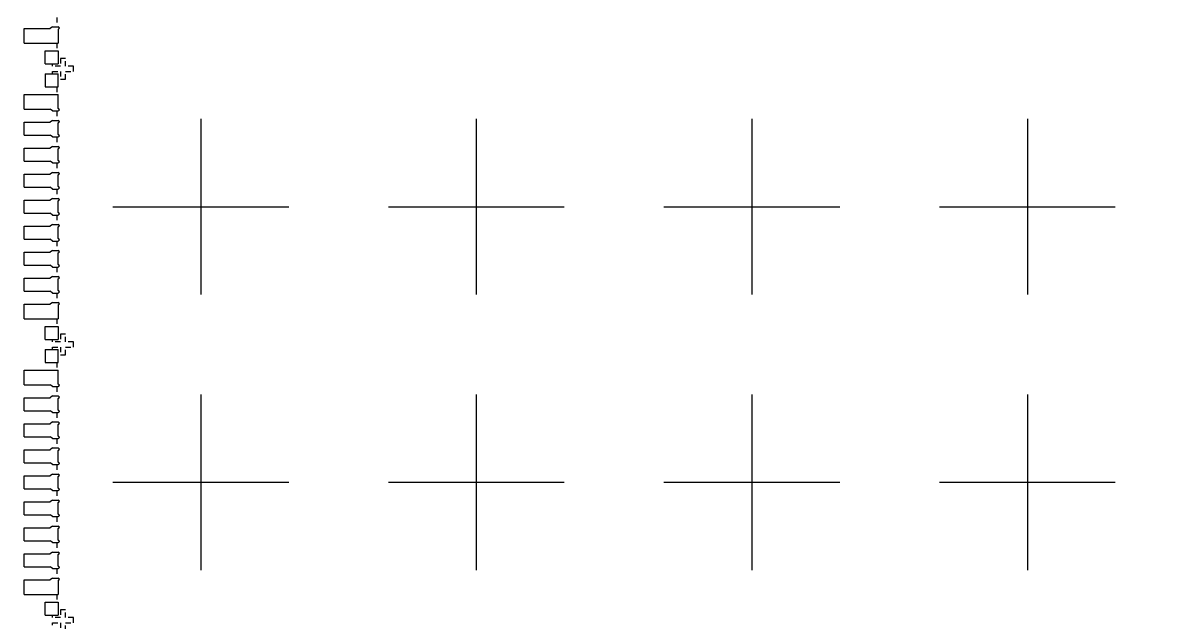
# Model space of a CAD drawing. Extents: x -6879 to 1236, y -1283 to -95.
# Drawn here: x -6788.49 to -6766.52, y -1094.96 to -1083.48 of the extents above; entities that cross this region are included whole.
import ezdxf

# ---------------------------------------------------------------- set-up
doc = ezdxf.new("R2010")
doc.units = 0
doc.header["$LTSCALE"] = 5
doc.header["$MEASUREMENT"] = 0
doc.header["$PDMODE"] = 3
for name, pattern in [('0', [0]), ('CENTER', [2, 1.25, -0.25, 0.25, -0.25]), ('HIDDEN', [0.375, 0.25, -0.125])]:
    doc.linetypes.add(name, pattern=pattern)
doc.layers.get('Defpoints').update_dxf_attribs({"linetype": 'CONTINUOUS'})
for name, color, linetype in [('1', 7, 'CONTINUOUS'), ('1D', 4, 'CONTINUOUS'), ('\\M+5B1EA\\M+5D7A2', 4, '0')]:
    doc.layers.add(name, color=color, linetype=linetype)
doc.layers.add('center', color=1, linetype='CONTINUOUS', lineweight=18)
doc.styles.add('\\M+5CBCE\\M+5CCE5', font='SimSun.ttf')
doc.styles.add('SIMPLEX', font='SIMPLEX')
doc.dimstyles.get("Standard").update_dxf_attribs({"dimscale": 0.12, "dimtxt": 1, "dimasz": 1, "dimexe": 0.3, "dimexo": 0.3, "dimgap": 0.3, "dimtad": 0, "dimdec": 3, "dimzin": 0, "dimdsep": 46, "dimtxsty": 'SIMPLEX', "dimcen": 0.5, "dimclrd": 256, "dimclre": 256, "dimclrt": 256, "dimadec": 0, "dimazin": 0, "dimtfac": 1, "dimtdec": 3, "dimtofl": 0, "dimtmove": 0, "dimatfit": 0, "dimfxl": 0, "dimtolj": 1, "dimtzin": 0, "dimlwd": -1, "dimlwe": -1, "dimarcsym": 0})

# ---------------------------------------------------------------- blocks, each defined once
blk = doc.blocks.new('*D62')
at = {"layer": '\\M+5B1EA\\M+5D7A2', "linetype": 'Continuous', "lineweight": 5}
for p, q in [((-6790.819, -1140.6), (-6790.819, -1149.597)), ((-6790.819, -1149.597), (-6789.361, -1149.837)), ((-6789.361, -1149.837), (-6789.361, -1150.077))]:
    blk.add_line(p, q, dxfattribs=at)
at = {"layer": 'Defpoints', "color": 0}
for p in [(-6756.069, -1068.076), (-6790.819, -1140.564), (-6789.361, -1150.077)]:
    blk.add_point(p, dxfattribs=at)
at = {"layer": '\\M+5B1EA\\M+5D7A2', "lineweight": 5, "insert": (-6789.361, -1152.097), "char_height": 0.96, "attachment_point": 5, "rotation": 90, "style": '\\M+5CBCE\\M+5CCE5'}
blk.add_mtext('\\A1;34.750', dxfattribs=at)

msp = doc.modelspace()

# ---------------------------------------------------------------- linework, layer by layer
at = {"layer": '1', "color": 7, "lineweight": 5}
for p, q in [((-6788.4689, -1083.8685, -0.0291), (-6788.4689, -1083.5885, -0.0291)), ((-6788.4689, -1083.5885, -0.0291), (-6787.9689, -1083.5885, -0.0291)), ((-6788.4689, -1085.1385, -0.0291), (-6788.4689, -1084.8585, -0.0291)), ((-6788.4689, -1085.1385, -0.0291), (-6787.9689, -1085.1385, -0.0291)), ((-6788.4689, -1085.6385, -0.0291), (-6788.4689, -1085.3885, -0.0291)), ((-6788.4689, -1085.3885, -0.0291), (-6787.9689, -1085.3885, -0.0291)), ((-6788.4689, -1085.6385, -0.0291), (-6787.9689, -1085.6385, -0.0291)), ((-6788.4689, -1086.1385, -0.0291), (-6788.4689, -1085.8885, -0.0291)), ((-6788.4689, -1085.8885, -0.0291), (-6787.9689, -1085.8885, -0.0291)), ((-6788.4689, -1086.1385, -0.0291), (-6787.9689, -1086.1385, -0.0291)), ((-6788.4689, -1086.6385, -0.0291), (-6788.4689, -1086.3885, -0.0291)), ((-6788.4689, -1086.3885, -0.0291), (-6787.9689, -1086.3885, -0.0291)), ((-6788.4689, -1086.6385, -0.0291), (-6787.9689, -1086.6385, -0.0291)), ((-6788.4689, -1087.1385, -0.0291), (-6788.4689, -1086.8885, -0.0291)), ((-6788.4689, -1086.8885, -0.0291), (-6787.9689, -1086.8885, -0.0291)), ((-6788.4689, -1087.1385, -0.0291), (-6787.9689, -1087.1385, -0.0291)), ((-6788.4689, -1087.6385, -0.0291), (-6788.4689, -1087.3885, -0.0291)), ((-6788.4689, -1087.3885, -0.0291), (-6787.9689, -1087.3885, -0.0291)), ((-6788.4689, -1087.6385, -0.0291), (-6787.9689, -1087.6385, -0.0291)), ((-6788.4689, -1088.1385, -0.0291), (-6788.4689, -1087.8885, -0.0291)), ((-6788.4689, -1087.8885, -0.0291), (-6787.9689, -1087.8885, -0.0291)), ((-6788.4689, -1088.1385, -0.0291), (-6787.9689, -1088.1385, -0.0291)), ((-6788.4689, -1088.6385, -0.0291), (-6788.4689, -1088.3885, -0.0291)), ((-6788.4689, -1088.3885, -0.0291), (-6787.9689, -1088.3885, -0.0291)), ((-6788.4689, -1088.6385, -0.0291), (-6787.9689, -1088.6385, -0.0291)), ((-6788.4689, -1089.1685, -0.0291), (-6788.4689, -1088.8885, -0.0291)), ((-6788.4689, -1088.8885, -0.0291), (-6787.9689, -1088.8885, -0.0291)), ((-6788.4689, -1090.4385, -0.0291), (-6788.4689, -1090.1585, -0.0291)), ((-6788.4689, -1090.4385, -0.0291), (-6787.9689, -1090.4385, -0.0291)), ((-6788.4689, -1090.9385, -0.0291), (-6788.4689, -1090.6885, -0.0291)), ((-6788.4689, -1090.6885, -0.0291), (-6787.9689, -1090.6885, -0.0291)), ((-6788.4689, -1090.9385, -0.0291), (-6787.9689, -1090.9385, -0.0291)), ((-6788.4689, -1091.4385, -0.0291), (-6788.4689, -1091.1885, -0.0291)), ((-6788.4689, -1091.1885, -0.0291), (-6787.9689, -1091.1885, -0.0291)), ((-6788.4689, -1091.4385, -0.0291), (-6787.9689, -1091.4385, -0.0291)), ((-6788.4689, -1091.9385, -0.0291), (-6788.4689, -1091.6885, -0.0291)), ((-6788.4689, -1091.6885, -0.0291), (-6787.9689, -1091.6885, -0.0291)), ((-6788.4689, -1091.9385, -0.0291), (-6787.9689, -1091.9385, -0.0291)), ((-6788.4689, -1092.4385, -0.0291), (-6788.4689, -1092.1885, -0.0291)), ((-6788.4689, -1092.1885, -0.0291), (-6787.9689, -1092.1885, -0.0291)), ((-6788.4689, -1092.4385, -0.0291), (-6787.9689, -1092.4385, -0.0291)), ((-6788.4689, -1092.9385, -0.0291), (-6788.4689, -1092.6885, -0.0291)), ((-6788.4689, -1092.6885, -0.0291), (-6787.9689, -1092.6885, -0.0291)), ((-6788.4689, -1092.9385, -0.0291), (-6787.9689, -1092.9385, -0.0291)), ((-6788.4689, -1093.4385, -0.0291), (-6788.4689, -1093.1885, -0.0291)), ((-6788.4689, -1093.1885, -0.0291), (-6787.9689, -1093.1885, -0.0291)), ((-6788.4689, -1093.4385, -0.0291), (-6787.9689, -1093.4385, -0.0291)), ((-6788.4689, -1093.9385, -0.0291), (-6788.4689, -1093.6885, -0.0291)), ((-6788.4689, -1093.6885, -0.0291), (-6787.9689, -1093.6885, -0.0291)), ((-6788.4689, -1093.9385, -0.0291), (-6787.9689, -1093.9385, -0.0291)), ((-6788.4689, -1094.4685, -0.0291), (-6788.4689, -1094.1885, -0.0291)), ((-6788.4689, -1094.1885, -0.0291), (-6787.9689, -1094.1885, -0.0291))]:
    msp.add_line(p, q, dxfattribs=at)
at = {"layer": '1', "lineweight": 5}
for p, q in [((-6787.9189, -1083.5535, -0.0291), (-6787.9689, -1083.5885, -0.0291)), ((-6787.9189, -1083.5535, -0.0291), (-6787.8139, -1083.5535, -0.0291)), ((-6787.8139, -1083.6035, -0.0291), (-6787.8139, -1083.8685, -0.0291)), ((-6788.4689, -1083.8685, -0.0291), (-6787.8139, -1083.8685, -0.0291)), ((-6787.8139, -1084.0185, -0.0291), (-6787.8139, -1084.2685, -0.0291)), ((-6788.0639, -1084.2685, -0.0291), (-6787.8139, -1084.2685, -0.0291)), ((-6788.0639, -1084.4585, -0.0291), (-6787.8139, -1084.4585, -0.0291)), ((-6787.8139, -1084.7085, -0.0291), (-6787.8139, -1084.4585, -0.0291)), ((-6788.4689, -1084.8585, -0.0291), (-6787.8139, -1084.8585, -0.0291)), ((-6787.8139, -1085.1235, -0.0291), (-6787.8139, -1084.8585, -0.0291)), ((-6787.9189, -1085.1735, -0.0291), (-6787.9689, -1085.1385, -0.0291)), ((-6787.9189, -1085.1735, -0.0291), (-6787.8139, -1085.1735, -0.0291)), ((-6787.9189, -1085.3535, -0.0291), (-6787.9689, -1085.3885, -0.0291)), ((-6787.9189, -1085.3535, -0.0291), (-6787.8139, -1085.3535, -0.0291)), ((-6787.8139, -1085.6235, -0.0291), (-6787.8139, -1085.4035, -0.0291)), ((-6787.9189, -1085.6735, -0.0291), (-6787.9689, -1085.6385, -0.0291)), ((-6787.9189, -1085.8535, -0.0291), (-6787.9689, -1085.8885, -0.0291)), ((-6787.9189, -1085.6735, -0.0291), (-6787.8139, -1085.6735, -0.0291)), ((-6787.9189, -1085.8535, -0.0291), (-6787.8139, -1085.8535, -0.0291)), ((-6787.8139, -1086.1235, -0.0291), (-6787.8139, -1085.9035, -0.0291)), ((-6787.9189, -1086.1735, -0.0291), (-6787.9689, -1086.1385, -0.0291)), ((-6787.9189, -1086.1735, -0.0291), (-6787.8139, -1086.1735, -0.0291)), ((-6787.9189, -1086.3535, -0.0291), (-6787.9689, -1086.3885, -0.0291)), ((-6787.9189, -1086.3535, -0.0291), (-6787.8139, -1086.3535, -0.0291)), ((-6787.8139, -1086.6235, -0.0291), (-6787.8139, -1086.4035, -0.0291)), ((-6787.9189, -1086.6735, -0.0291), (-6787.9689, -1086.6385, -0.0291)), ((-6787.9189, -1086.6735, -0.0291), (-6787.8139, -1086.6735, -0.0291)), ((-6787.9189, -1086.8535, -0.0291), (-6787.9689, -1086.8885, -0.0291)), ((-6787.9189, -1086.8535, -0.0291), (-6787.8139, -1086.8535, -0.0291)), ((-6787.8139, -1087.1235, -0.0291), (-6787.8139, -1086.9035, -0.0291)), ((-6787.9189, -1087.1735, -0.0291), (-6787.9689, -1087.1385, -0.0291)), ((-6787.9189, -1087.1735, -0.0291), (-6787.8139, -1087.1735, -0.0291)), ((-6787.9189, -1087.3535, -0.0291), (-6787.9689, -1087.3885, -0.0291)), ((-6787.9189, -1087.3535, -0.0291), (-6787.8139, -1087.3535, -0.0291)), ((-6787.8139, -1087.6235, -0.0291), (-6787.8139, -1087.4035, -0.0291)), ((-6787.9189, -1087.6735, -0.0291), (-6787.9689, -1087.6385, -0.0291)), ((-6787.9189, -1087.8535, -0.0291), (-6787.9689, -1087.8885, -0.0291)), ((-6787.9189, -1087.6735, -0.0291), (-6787.8139, -1087.6735, -0.0291)), ((-6787.9189, -1087.8535, -0.0291), (-6787.8139, -1087.8535, -0.0291)), ((-6787.8139, -1088.1235, -0.0291), (-6787.8139, -1087.9035, -0.0291)), ((-6787.9189, -1088.1735, -0.0291), (-6787.9689, -1088.1385, -0.0291)), ((-6787.9189, -1088.1735, -0.0291), (-6787.8139, -1088.1735, -0.0291)), ((-6787.9189, -1088.3535, -0.0291), (-6787.9689, -1088.3885, -0.0291)), ((-6787.9189, -1088.3535, -0.0291), (-6787.8139, -1088.3535, -0.0291)), ((-6787.8139, -1088.6235, -0.0291), (-6787.8139, -1088.4035, -0.0291)), ((-6787.9189, -1088.6735, -0.0291), (-6787.9689, -1088.6385, -0.0291)), ((-6787.9189, -1088.6735, -0.0291), (-6787.8139, -1088.6735, -0.0291)), ((-6787.9189, -1088.8535, -0.0291), (-6787.9689, -1088.8885, -0.0291)), ((-6787.9189, -1088.8535, -0.0291), (-6787.8139, -1088.8535, -0.0291)), ((-6787.8139, -1088.9035, -0.0291), (-6787.8139, -1089.1685, -0.0291)), ((-6788.4689, -1089.1685, -0.0291), (-6787.8139, -1089.1685, -0.0291)), ((-6787.8139, -1089.3185, -0.0291), (-6787.8139, -1089.5685, -0.0291)), ((-6788.0639, -1089.5685, -0.0291), (-6787.8139, -1089.5685, -0.0291)), ((-6788.0639, -1089.7585, -0.0291), (-6787.8139, -1089.7585, -0.0291)), ((-6787.8139, -1090.0085, -0.0291), (-6787.8139, -1089.7585, -0.0291)), ((-6788.4689, -1090.1585, -0.0291), (-6787.8139, -1090.1585, -0.0291)), ((-6787.8139, -1090.4235, -0.0291), (-6787.8139, -1090.1585, -0.0291)), ((-6787.9189, -1090.4735, -0.0291), (-6787.9689, -1090.4385, -0.0291)), ((-6787.9189, -1090.4735, -0.0291), (-6787.8139, -1090.4735, -0.0291)), ((-6787.9189, -1090.6535, -0.0291), (-6787.9689, -1090.6885, -0.0291)), ((-6787.9189, -1090.6535, -0.0291), (-6787.8139, -1090.6535, -0.0291)), ((-6787.8139, -1090.9235, -0.0291), (-6787.8139, -1090.7035, -0.0291)), ((-6787.9189, -1090.9735, -0.0291), (-6787.9689, -1090.9385, -0.0291)), ((-6787.9189, -1091.1535, -0.0291), (-6787.9689, -1091.1885, -0.0291)), ((-6787.9189, -1090.9735, -0.0291), (-6787.8139, -1090.9735, -0.0291)), ((-6787.9189, -1091.1535, -0.0291), (-6787.8139, -1091.1535, -0.0291)), ((-6787.8139, -1091.4235, -0.0291), (-6787.8139, -1091.2035, -0.0291)), ((-6787.9189, -1091.4735, -0.0291), (-6787.9689, -1091.4385, -0.0291)), ((-6787.9189, -1091.4735, -0.0291), (-6787.8139, -1091.4735, -0.0291)), ((-6787.9189, -1091.6535, -0.0291), (-6787.9689, -1091.6885, -0.0291)), ((-6787.9189, -1091.6535, -0.0291), (-6787.8139, -1091.6535, -0.0291)), ((-6787.8139, -1091.9235, -0.0291), (-6787.8139, -1091.7035, -0.0291)), ((-6787.9189, -1091.9735, -0.0291), (-6787.9689, -1091.9385, -0.0291)), ((-6787.9189, -1091.9735, -0.0291), (-6787.8139, -1091.9735, -0.0291)), ((-6787.9189, -1092.1535, -0.0291), (-6787.9689, -1092.1885, -0.0291)), ((-6787.9189, -1092.1535, -0.0291), (-6787.8139, -1092.1535, -0.0291)), ((-6787.8139, -1092.4235, -0.0291), (-6787.8139, -1092.2035, -0.0291)), ((-6787.9189, -1092.4735, -0.0291), (-6787.9689, -1092.4385, -0.0291)), ((-6787.9189, -1092.6535, -0.0291), (-6787.9689, -1092.6885, -0.0291)), ((-6787.9189, -1092.4735, -0.0291), (-6787.8139, -1092.4735, -0.0291)), ((-6787.9189, -1092.6535, -0.0291), (-6787.8139, -1092.6535, -0.0291)), ((-6787.8139, -1092.9235, -0.0291), (-6787.8139, -1092.7035, -0.0291)), ((-6787.9189, -1092.9735, -0.0291), (-6787.9689, -1092.9385, -0.0291)), ((-6787.9189, -1092.9735, -0.0291), (-6787.8139, -1092.9735, -0.0291)), ((-6787.9189, -1093.1535, -0.0291), (-6787.9689, -1093.1885, -0.0291)), ((-6787.9189, -1093.1535, -0.0291), (-6787.8139, -1093.1535, -0.0291)), ((-6787.8139, -1093.4235, -0.0291), (-6787.8139, -1093.2035, -0.0291)), ((-6787.9189, -1093.4735, -0.0291), (-6787.9689, -1093.4385, -0.0291)), ((-6787.9189, -1093.4735, -0.0291), (-6787.8139, -1093.4735, -0.0291)), ((-6787.9189, -1093.6535, -0.0291), (-6787.9689, -1093.6885, -0.0291)), ((-6787.9189, -1093.6535, -0.0291), (-6787.8139, -1093.6535, -0.0291)), ((-6787.8139, -1093.9235, -0.0291), (-6787.8139, -1093.7035, -0.0291)), ((-6787.9189, -1093.9735, -0.0291), (-6787.9689, -1093.9385, -0.0291)), ((-6787.9189, -1093.9735, -0.0291), (-6787.8139, -1093.9735, -0.0291)), ((-6787.9189, -1094.1535, -0.0291), (-6787.9689, -1094.1885, -0.0291)), ((-6787.9189, -1094.1535, -0.0291), (-6787.8139, -1094.1535, -0.0291)), ((-6787.8139, -1094.2035, -0.0291), (-6787.8139, -1094.4685, -0.0291)), ((-6788.4689, -1094.4685, -0.0291), (-6787.8139, -1094.4685, -0.0291)), ((-6787.8139, -1094.6185, -0.0291), (-6787.8139, -1094.8685, -0.0291)), ((-6788.0639, -1094.8685, -0.0291), (-6787.8139, -1094.8685, -0.0291))]:
    msp.add_line(p, q, dxfattribs=at)
at = {"layer": '1', "lineweight": 5, "elevation": -0.0291}
for points in [[(-6788.0639, -1084.2685), (-6788.0639, -1084.0185), (-6787.8139, -1084.0185)], [(-6788.0639, -1084.4585), (-6788.0639, -1084.7085), (-6787.8139, -1084.7085)], [(-6788.0639, -1089.5685), (-6788.0639, -1089.3185), (-6787.8139, -1089.3185)], [(-6788.0639, -1089.7585), (-6788.0639, -1090.0085), (-6787.8139, -1090.0085)], [(-6788.0639, -1094.8685), (-6788.0639, -1094.6185), (-6787.8139, -1094.6185)]]:
    msp.add_lwpolyline(points, dxfattribs=at)
at = {"layer": '1', "lineweight": 5}
for centre in [(-6787.8139, -1083.5785, -0.0291), (-6787.8139, -1085.1485, -0.0291), (-6787.8139, -1085.3785, -0.0291), (-6787.8139, -1085.6485, -0.0291), (-6787.8139, -1085.8785, -0.0291), (-6787.8139, -1086.1485, -0.0291), (-6787.8139, -1086.3785, -0.0291), (-6787.8139, -1086.6485, -0.0291), (-6787.8139, -1086.8785, -0.0291), (-6787.8139, -1087.1485, -0.0291), (-6787.8139, -1087.3785, -0.0291), (-6787.8139, -1087.6485, -0.0291), (-6787.8139, -1087.8785, -0.0291), (-6787.8139, -1088.1485, -0.0291), (-6787.8139, -1088.3785, -0.0291), (-6787.8139, -1088.6485, -0.0291), (-6787.8139, -1088.8785, -0.0291), (-6787.8139, -1090.4485, -0.0291), (-6787.8139, -1090.6785, -0.0291), (-6787.8139, -1090.9485, -0.0291), (-6787.8139, -1091.1785, -0.0291), (-6787.8139, -1091.4485, -0.0291), (-6787.8139, -1091.6785, -0.0291), (-6787.8139, -1091.9485, -0.0291), (-6787.8139, -1092.1785, -0.0291), (-6787.8139, -1092.4485, -0.0291), (-6787.8139, -1092.6785, -0.0291), (-6787.8139, -1092.9485, -0.0291), (-6787.8139, -1093.1785, -0.0291), (-6787.8139, -1093.4485, -0.0291), (-6787.8139, -1093.6785, -0.0291), (-6787.8139, -1093.9485, -0.0291), (-6787.8139, -1094.1785, -0.0291)]:
    msp.add_arc(centre, 0.025, 270, 90, dxfattribs=at)
at = {"layer": '1D', "linetype": 'HIDDEN', "lineweight": 5, "ltscale": 0.02}
for p, q in [((-6787.8389, -1083.3735, -0.0291), (-6787.8389, -1083.5535, -0.0291)), ((-6787.8389, -1083.8685, -0.0291), (-6787.8389, -1084.0185, -0.0291)), ((-6787.8389, -1084.7085, -0.0291), (-6787.8389, -1084.8585, -0.0291)), ((-6787.8389, -1085.1735, -0.0291), (-6787.8389, -1085.3535, -0.0291)), ((-6787.8389, -1085.6735, -0.0291), (-6787.8389, -1085.8535, -0.0291)), ((-6787.8389, -1086.1735, -0.0291), (-6787.8389, -1086.3535, -0.0291)), ((-6787.8389, -1086.6735, -0.0291), (-6787.8389, -1086.8535, -0.0291)), ((-6787.8389, -1087.1735, -0.0291), (-6787.8389, -1087.3535, -0.0291)), ((-6787.8389, -1087.6735, -0.0291), (-6787.8389, -1087.8535, -0.0291)), ((-6787.8389, -1088.1735, -0.0291), (-6787.8389, -1088.3535, -0.0291)), ((-6787.8389, -1088.6735, -0.0291), (-6787.8389, -1088.8535, -0.0291)), ((-6787.8389, -1089.1685, -0.0291), (-6787.8389, -1089.3185, -0.0291)), ((-6787.8389, -1090.0085, -0.0291), (-6787.8389, -1090.1585, -0.0291)), ((-6787.8389, -1090.4735, -0.0291), (-6787.8389, -1090.6535, -0.0291)), ((-6787.8389, -1090.9735, -0.0291), (-6787.8389, -1091.1535, -0.0291)), ((-6787.8389, -1091.4735, -0.0291), (-6787.8389, -1091.6535, -0.0291)), ((-6787.8389, -1091.9735, -0.0291), (-6787.8389, -1092.1535, -0.0291)), ((-6787.8389, -1092.4735, -0.0291), (-6787.8389, -1092.6535, -0.0291)), ((-6787.8389, -1092.9735, -0.0291), (-6787.8389, -1093.1535, -0.0291)), ((-6787.8389, -1093.4735, -0.0291), (-6787.8389, -1093.6535, -0.0291)), ((-6787.8389, -1093.9735, -0.0291), (-6787.8389, -1094.1535, -0.0291)), ((-6787.8389, -1094.4685, -0.0291), (-6787.8389, -1094.6185, -0.0291))]:
    msp.add_line(p, q, dxfattribs=at)
at = {"layer": '1D', "linetype": 'HIDDEN', "lineweight": 5, "ltscale": 0.02, "elevation": -0.0291}
for points in [[(-6787.9189, -1084.4585), (-6787.9189, -1084.4135), (-6787.7689, -1084.4135), (-6787.7689, -1084.5635), (-6787.6689, -1084.5635), (-6787.6689, -1084.4135), (-6787.5189, -1084.4135), (-6787.5189, -1084.3135), (-6787.6689, -1084.3135), (-6787.6689, -1084.1635), (-6787.7689, -1084.1635), (-6787.7689, -1084.3135), (-6787.9189, -1084.3135), (-6787.9189, -1084.2685)], [(-6787.9189, -1089.7585), (-6787.9189, -1089.7135), (-6787.7689, -1089.7135), (-6787.7689, -1089.8635), (-6787.6689, -1089.8635), (-6787.6689, -1089.7135), (-6787.5189, -1089.7135), (-6787.5189, -1089.6135), (-6787.6689, -1089.6135), (-6787.6689, -1089.4635), (-6787.7689, -1089.4635), (-6787.7689, -1089.6135), (-6787.9189, -1089.6135), (-6787.9189, -1089.5685)], [(-6787.9189, -1095.0585), (-6787.9189, -1095.0135), (-6787.7689, -1095.0135), (-6787.7689, -1095.1635), (-6787.6689, -1095.1635), (-6787.6689, -1095.0135), (-6787.5189, -1095.0135), (-6787.5189, -1094.9135), (-6787.6689, -1094.9135), (-6787.6689, -1094.7635), (-6787.7689, -1094.7635), (-6787.7689, -1094.9135), (-6787.9189, -1094.9135), (-6787.9189, -1094.8685)]]:
    msp.add_lwpolyline(points, dxfattribs=at)
at = {"layer": 'center', "color": 1, "linetype": 'CENTER', "lineweight": 5}
for p, q in [((-6785.0689, -1085.3228, -0.0291), (-6785.0689, -1088.7042, -0.0291)), ((-6779.7689, -1085.3228, -0.0291), (-6779.7689, -1088.7042, -0.0291)), ((-6774.4689, -1085.3228, -0.0291), (-6774.4689, -1088.7042, -0.0291)), ((-6769.1689, -1085.3228, -0.0291), (-6769.1689, -1088.7042, -0.0291)), ((-6786.7597, -1087.0135, -0.0291), (-6783.3782, -1087.0135, -0.0291)), ((-6781.4597, -1087.0135, -0.0291), (-6778.0782, -1087.0135, -0.0291)), ((-6776.1597, -1087.0135, -0.0291), (-6772.7782, -1087.0135, -0.0291)), ((-6770.8597, -1087.0135, -0.0291), (-6767.4782, -1087.0135, -0.0291)), ((-6785.0689, -1090.6228, -0.0291), (-6785.0689, -1094.0042, -0.0291)), ((-6779.7689, -1090.6228, -0.0291), (-6779.7689, -1094.0042, -0.0291)), ((-6774.4689, -1090.6228, -0.0291), (-6774.4689, -1094.0042, -0.0291)), ((-6769.1689, -1090.6228, -0.0291), (-6769.1689, -1094.0042, -0.0291)), ((-6786.7597, -1092.3135, -0.0291), (-6783.3782, -1092.3135, -0.0291)), ((-6781.4597, -1092.3135, -0.0291), (-6778.0782, -1092.3135, -0.0291)), ((-6776.1597, -1092.3135, -0.0291), (-6772.7782, -1092.3135, -0.0291)), ((-6770.8597, -1092.3135, -0.0291), (-6767.4782, -1092.3135, -0.0291))]:
    msp.add_line(p, q, dxfattribs=at)

# ---------------------------------------------------------------- dimensions: what is measured, and where the dimension line sits
at = {"layer": '\\M+5B1EA\\M+5D7A2', "lineweight": 5}
dim = msp.add_ordinate_dim(feature_location=(-6790.8189, -1140.5635, -0.0291), offset=(1.458, -9.5133), dtype=1, origin=(-6756.0689, -1068.0755, -0.0291), dimstyle='Standard', override={"dimtxt": 8, "dimtxsty": '\\M+5CBCE\\M+5CCE5', "dimtfillclr": 256, "dimlwe": 5, "dimarcsym": 2}, dxfattribs=at)
dim.commit()
dim.dimension.update_dxf_attribs({"geometry": '*D62', "text_midpoint": (-6789.361, -1152.0972, -0.0291)})

doc.saveas('drawing.dxf')
